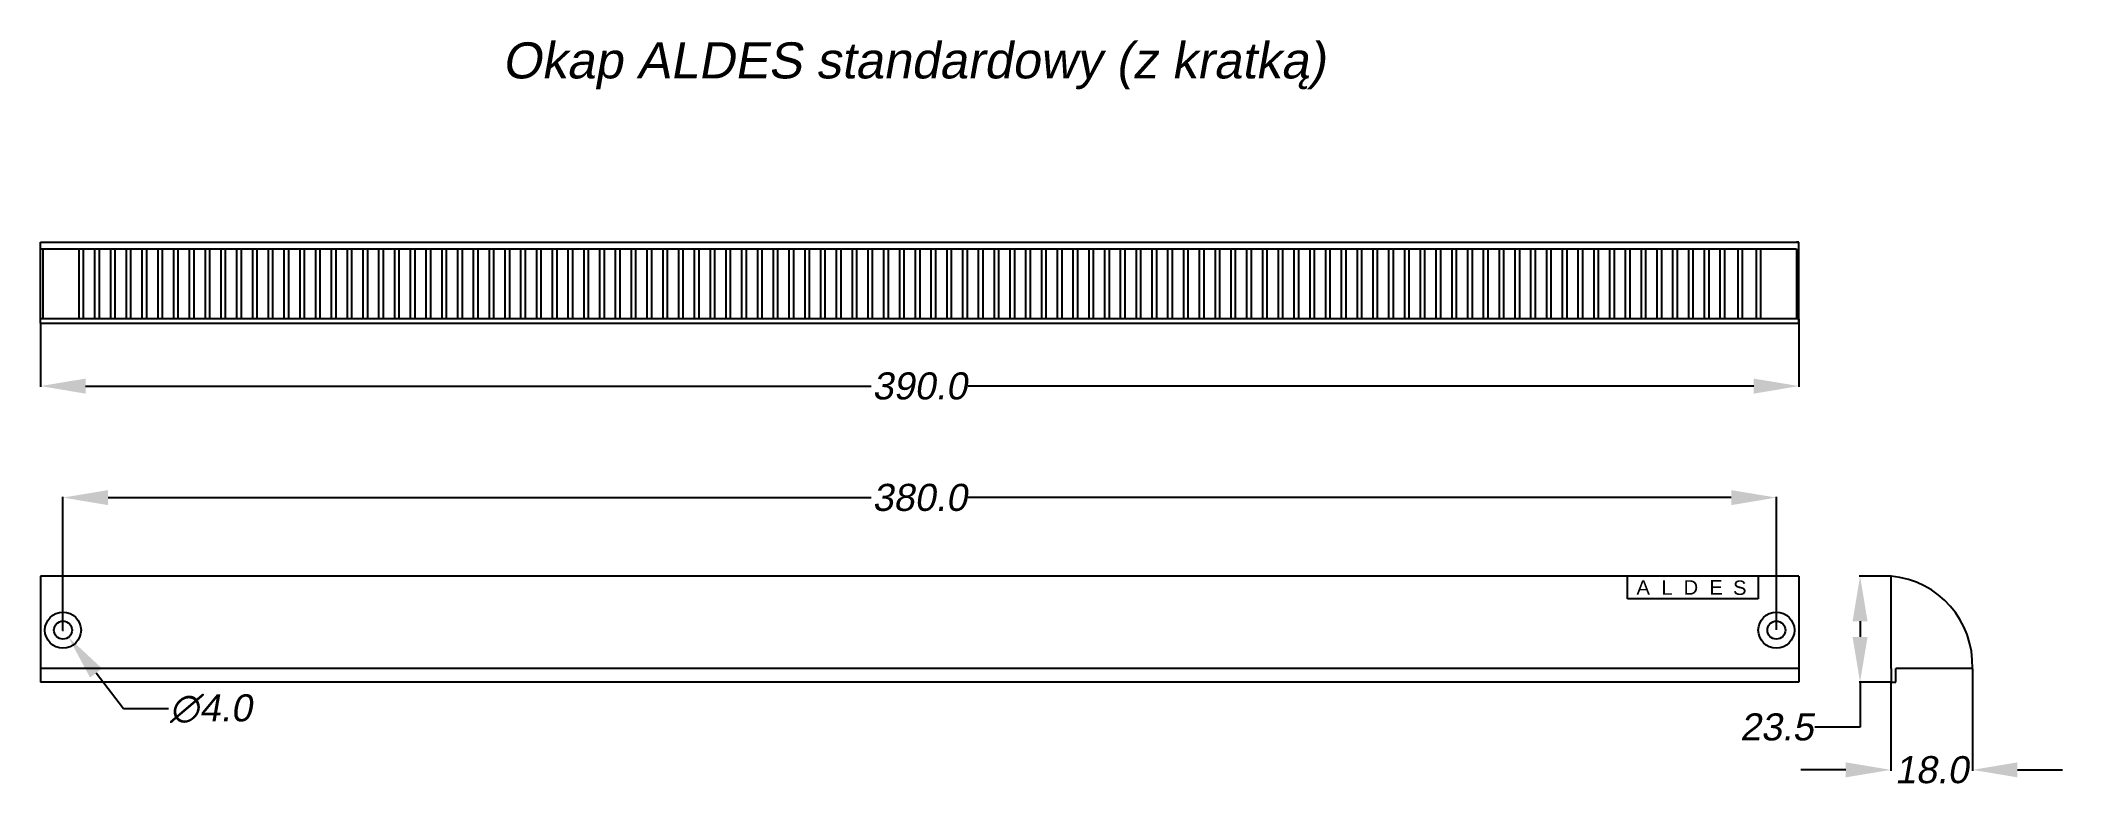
# Model space of a CAD drawing. Extents: x -219 to 229, y 80 to 244.
import ezdxf

# ---------------------------------------------------------------- set-up
doc = ezdxf.new("R2010")
doc.units = 0
doc.layers.get('0').update_dxf_attribs({"linetype": 'CONTINUOUS'})
doc.layers.get('Defpoints').update_dxf_attribs({"linetype": 'CONTINUOUS'})
doc.layers.add('NowaWarstwa1', color=7, linetype='CONTINUOUS')
doc.layers.add('POMOCNA', color=1, linetype='CONTINUOUS')
doc.styles.add('ALDES', font='swissek.ttf')
doc.styles.add('NowyStyl1', font='ARIAL.TTF', dxfattribs={"oblique": 10})
doc.dimstyles.new('PRYWATNY', dxfattribs={"dimtxt": 6, "dimasz": 10, "dimexe": 0.18, "dimexo": 0.08, "dimgap": 0.09, "dimtad": 0, "dimtih": 1, "dimtoh": 1, "dimdec": 1, "dimzin": 0, "dimdsep": 46, "dimtxsty": 'NowyStyl1', "dimcen": 0.09, "dimadec": 65535, "dimazin": 0, "dimtfac": 1, "dimtdec": 1, "dimtofl": 0, "dimtmove": 0, "dimatfit": 3, "dimfxl": 0, "dimtolj": 1, "dimtzin": 0, "dimarcsym": 0})

# ---------------------------------------------------------------- blocks, each defined once
blk = doc.blocks.new('*D8')
at = {"color": 0, "lineweight": -2}
for p, q in [((-218.99, 181.53), (-218.99, 167.5)), ((171.01, 182.53), (171.01, 167.5)), ((-208.99, 167.68), (-34.73, 167.68)), ((161.01, 167.68), (-13.25, 167.68))]:
    blk.add_line(p, q, dxfattribs=at)
at = {"color": 0}
for points in [[(-208.99, 169.34), (-208.99, 166.01), (-218.99, 167.68)], [(161.01, 169.34), (161.01, 166.01), (171.01, 167.68)]]:
    blk.add_solid(points, dxfattribs=at)
at = {"layer": 'Defpoints', "color": 0}
for p in [(-218.99, 181.61), (171.01, 182.61), (171.01, 167.68)]:
    blk.add_point(p, dxfattribs=at)
at = {"color": 0, "insert": (-23.99, 167.68), "char_height": 6, "attachment_point": 5, "style": 'NowyStyl1'}
blk.add_mtext('\\A1;390.0', dxfattribs=at)
blk = doc.blocks.new('*D9')
at = {"color": 0, "lineweight": -2}
for p, q in [((-213.99, 113.62), (-213.99, 143.13)), ((-203.99, 142.95), (-34.73, 142.95)), ((156.01, 142.95), (-13.25, 142.95)), ((166.01, 113.62), (166.01, 143.13))]:
    blk.add_line(p, q, dxfattribs=at)
at = {"color": 0}
for points in [[(-203.99, 144.61), (-203.99, 141.28), (-213.99, 142.95)], [(156.01, 144.61), (156.01, 141.28), (166.01, 142.95)]]:
    blk.add_solid(points, dxfattribs=at)
at = {"layer": 'Defpoints', "color": 0}
for p in [(166.01, 142.95), (-213.99, 113.54), (166.01, 113.54)]:
    blk.add_point(p, dxfattribs=at)
at = {"color": 0, "insert": (-23.99, 142.95), "char_height": 6, "attachment_point": 5, "style": 'NowyStyl1'}
blk.add_mtext('\\A1;380.0', dxfattribs=at)
blk = doc.blocks.new('*D10')
at = {"color": 0, "lineweight": -2}
for p, q in [((-214.08, 113.54), (-213.9, 113.54)), ((-213.99, 113.45), (-213.99, 113.63)), ((-200.57, 96.11), (-206.67, 104.03)), ((-190.57, 96.11), (-200.57, 96.11))]:
    blk.add_line(p, q, dxfattribs=at)
at = {"color": 0}
blk.add_solid([(-205.35, 105.05), (-207.99, 103.02), (-212.77, 111.96)], dxfattribs=at)
at = {"layer": 'Defpoints', "color": 0}
for p in [(-215.21, 115.13), (-212.77, 111.96)]:
    blk.add_point(p, dxfattribs=at)
at = {"color": 0, "insert": (-181.18, 96.11), "char_height": 6, "attachment_point": 5, "style": 'NowyStyl1'}
blk.add_mtext('\\A1;∅4.0', dxfattribs=at)
blk = doc.blocks.new('*D12')
at = {"color": 0, "lineweight": -2}
for p, q in [((191.41, 125.5), (184.4, 125.5)), ((184.58, 115.5), (184.58, 112.04)), ((191.41, 102.04), (184.4, 102.04)), ((184.58, 102.04), (184.58, 92.04)), ((184.58, 92.04), (174.58, 92.04))]:
    blk.add_line(p, q, dxfattribs=at)
at = {"color": 0}
for points in [[(182.91, 115.5), (186.24, 115.5), (184.58, 125.5)], [(182.91, 112.04), (186.24, 112.04), (184.58, 102.04)]]:
    blk.add_solid(points, dxfattribs=at)
at = {"layer": 'Defpoints', "color": 0}
for p in [(191.49, 125.5), (184.58, 102.04), (191.49, 102.04)]:
    blk.add_point(p, dxfattribs=at)
at = {"color": 0, "insert": (166.08, 92.04), "char_height": 6, "attachment_point": 5, "style": 'NowyStyl1'}
blk.add_mtext('\\A1;23.5', dxfattribs=at)

msp = doc.modelspace()

# ---------------------------------------------------------------- linework, layer by layer
for p, q in [((-218.99, 181.61), (-218.99, 199.61)), ((-218.99, 199.61), (171.01, 199.61)), ((-218.99, 198.11), (170.51, 198.11)), ((-218.49, 198.11), (-218.49, 182.61)), ((-210.49, 198.11), (-210.49, 182.61)), ((-209.49, 198.11), (-209.49, 182.61)), ((-206.99, 198.11), (-206.99, 182.61)), ((-205.99, 198.11), (-205.99, 182.61)), ((-203.49, 198.11), (-203.49, 182.61)), ((-202.49, 198.11), (-202.49, 182.61)), ((-199.99, 198.11), (-199.99, 182.61)), ((-198.99, 198.11), (-198.99, 182.61)), ((-196.49, 198.11), (-196.49, 182.61)), ((-195.49, 198.11), (-195.49, 182.61)), ((-192.99, 198.11), (-192.99, 182.61)), ((-191.99, 198.11), (-191.99, 182.61)), ((-189.49, 198.11), (-189.49, 182.61)), ((-188.49, 198.11), (-188.49, 182.61)), ((-185.99, 198.11), (-185.99, 182.61)), ((-184.99, 198.11), (-184.99, 182.61)), ((-182.49, 198.11), (-182.49, 182.61)), ((-181.49, 198.11), (-181.49, 182.61)), ((-178.99, 198.11), (-178.99, 182.61)), ((-177.99, 198.11), (-177.99, 182.61)), ((-175.49, 198.11), (-175.49, 182.61)), ((-174.49, 198.11), (-174.49, 182.61)), ((-171.99, 198.11), (-171.99, 182.61)), ((-170.99, 198.11), (-170.99, 182.61)), ((-168.49, 198.11), (-168.49, 182.61)), ((-167.49, 198.11), (-167.49, 182.61)), ((-164.99, 198.11), (-164.99, 182.61)), ((-163.99, 198.11), (-163.99, 182.61)), ((-161.49, 198.11), (-161.49, 182.61)), ((-160.49, 198.11), (-160.49, 182.61)), ((-157.99, 198.11), (-157.99, 182.61)), ((-156.99, 198.11), (-156.99, 182.61)), ((-154.49, 198.11), (-154.49, 182.61)), ((-153.49, 198.11), (-153.49, 182.61)), ((-150.99, 198.11), (-150.99, 182.61)), ((-149.99, 198.11), (-149.99, 182.61)), ((-147.49, 198.11), (-147.49, 182.61)), ((-146.49, 198.11), (-146.49, 182.61)), ((-143.99, 198.11), (-143.99, 182.61)), ((-142.99, 198.11), (-142.99, 182.61)), ((-140.49, 198.11), (-140.49, 182.61)), ((-139.49, 198.11), (-139.49, 182.61)), ((-136.99, 198.11), (-136.99, 182.61)), ((-135.99, 198.11), (-135.99, 182.61)), ((-133.49, 198.11), (-133.49, 182.61)), ((-132.49, 198.11), (-132.49, 182.61)), ((-129.99, 198.11), (-129.99, 182.61)), ((-128.99, 198.11), (-128.99, 182.61)), ((-126.49, 198.11), (-126.49, 182.61)), ((-125.49, 198.11), (-125.49, 182.61)), ((-122.99, 198.11), (-122.99, 182.61)), ((-121.99, 198.11), (-121.99, 182.61)), ((-119.49, 198.11), (-119.49, 182.61)), ((-118.49, 198.11), (-118.49, 182.61)), ((-115.99, 198.11), (-115.99, 182.61)), ((-114.99, 198.11), (-114.99, 182.61)), ((-112.49, 198.11), (-112.49, 182.61)), ((-111.49, 198.11), (-111.49, 182.61)), ((-108.99, 198.11), (-108.99, 182.61)), ((-107.99, 198.11), (-107.99, 182.61)), ((-105.49, 198.11), (-105.49, 182.61)), ((-104.49, 198.11), (-104.49, 182.61)), ((-101.99, 198.11), (-101.99, 182.61)), ((-100.99, 198.11), (-100.99, 182.61)), ((-98.49, 198.11), (-98.49, 182.61)), ((-97.49, 198.11), (-97.49, 182.61)), ((-94.99, 198.11), (-94.99, 182.61)), ((-93.99, 198.11), (-93.99, 182.61)), ((-91.49, 198.11), (-91.49, 182.61)), ((-90.49, 198.11), (-90.49, 182.61)), ((-87.99, 198.11), (-87.99, 182.61)), ((-86.99, 198.11), (-86.99, 182.61)), ((-84.49, 198.11), (-84.49, 182.61)), ((-83.49, 198.11), (-83.49, 182.61)), ((-80.99, 198.11), (-80.99, 182.61)), ((-79.99, 198.11), (-79.99, 182.61)), ((-77.49, 198.11), (-77.49, 182.61)), ((-76.49, 198.11), (-76.49, 182.61)), ((-73.99, 198.11), (-73.99, 182.61)), ((-72.99, 198.11), (-72.99, 182.61)), ((-70.49, 198.11), (-70.49, 182.61)), ((-69.49, 198.11), (-69.49, 182.61)), ((-66.99, 198.11), (-66.99, 182.61)), ((-65.99, 198.11), (-65.99, 182.61)), ((-63.49, 198.11), (-63.49, 182.61)), ((-62.49, 198.11), (-62.49, 182.61)), ((-59.99, 198.11), (-59.99, 182.61)), ((-58.99, 198.11), (-58.99, 182.61)), ((-56.49, 198.11), (-56.49, 182.61)), ((-55.49, 198.11), (-55.49, 182.61)), ((-52.99, 198.11), (-52.99, 182.61)), ((-51.99, 198.11), (-51.99, 182.61)), ((-49.49, 198.11), (-49.49, 182.61)), ((-48.49, 198.11), (-48.49, 182.61)), ((-45.99, 198.11), (-45.99, 182.61)), ((-44.99, 198.11), (-44.99, 182.61)), ((-42.49, 198.11), (-42.49, 182.61)), ((-41.49, 198.11), (-41.49, 182.61)), ((-38.99, 198.11), (-38.99, 182.61)), ((-37.99, 198.11), (-37.99, 182.61)), ((-35.49, 198.11), (-35.49, 182.61)), ((-34.49, 198.11), (-34.49, 182.61)), ((-31.99, 198.11), (-31.99, 182.61)), ((-30.99, 198.11), (-30.99, 182.61)), ((-28.49, 198.11), (-28.49, 182.61)), ((-27.49, 198.11), (-27.49, 182.61)), ((-24.99, 198.11), (-24.99, 182.61)), ((-23.99, 198.11), (-23.99, 182.61)), ((-21.49, 198.11), (-21.49, 182.61)), ((-20.49, 198.11), (-20.49, 182.61)), ((-17.99, 198.11), (-17.99, 182.61)), ((-16.99, 198.11), (-16.99, 182.61)), ((-14.49, 198.11), (-14.49, 182.61)), ((-13.49, 198.11), (-13.49, 182.61)), ((-10.99, 198.11), (-10.99, 182.61)), ((-9.99, 198.11), (-9.99, 182.61)), ((-7.49, 198.11), (-7.49, 182.61)), ((-6.49, 198.11), (-6.49, 182.61)), ((-3.99, 198.11), (-3.99, 182.61)), ((-2.99, 198.11), (-2.99, 182.61)), ((-0.49, 198.11), (-0.49, 182.61)), ((0.51, 198.11), (0.51, 182.61)), ((3.01, 198.11), (3.01, 182.61)), ((4.01, 198.11), (4.01, 182.61)), ((6.51, 198.11), (6.51, 182.61)), ((7.51, 198.11), (7.51, 182.61)), ((10.01, 198.11), (10.01, 182.61)), ((11.01, 198.11), (11.01, 182.61)), ((13.51, 198.11), (13.51, 182.61)), ((14.51, 198.11), (14.51, 182.61)), ((17.01, 198.11), (17.01, 182.61)), ((18.01, 198.11), (18.01, 182.61)), ((20.51, 198.11), (20.51, 182.61)), ((21.51, 198.11), (21.51, 182.61)), ((24.01, 198.11), (24.01, 182.61)), ((25.01, 198.11), (25.01, 182.61)), ((27.51, 198.11), (27.51, 182.61)), ((28.51, 198.11), (28.51, 182.61)), ((31.01, 198.11), (31.01, 182.61)), ((32.01, 198.11), (32.01, 182.61)), ((34.51, 198.11), (34.51, 182.61)), ((35.51, 198.11), (35.51, 182.61)), ((38.01, 198.11), (38.01, 182.61)), ((39.01, 198.11), (39.01, 182.61)), ((41.51, 198.11), (41.51, 182.61)), ((42.51, 198.11), (42.51, 182.61)), ((45.01, 198.11), (45.01, 182.61)), ((46.01, 198.11), (46.01, 182.61)), ((48.51, 198.11), (48.51, 182.61)), ((49.51, 198.11), (49.51, 182.61)), ((52.01, 198.11), (52.01, 182.61)), ((53.01, 198.11), (53.01, 182.61)), ((55.51, 198.11), (55.51, 182.61)), ((56.51, 198.11), (56.51, 182.61)), ((59.01, 198.11), (59.01, 182.61)), ((60.01, 198.11), (60.01, 182.61)), ((62.51, 198.11), (62.51, 182.61)), ((63.51, 198.11), (63.51, 182.61)), ((66.01, 198.11), (66.01, 182.61)), ((67.01, 198.11), (67.01, 182.61)), ((69.51, 198.11), (69.51, 182.61)), ((70.51, 198.11), (70.51, 182.61)), ((73.01, 198.11), (73.01, 182.61)), ((74.01, 198.11), (74.01, 182.61)), ((76.51, 198.11), (76.51, 182.61)), ((77.51, 198.11), (77.51, 182.61)), ((80.01, 198.11), (80.01, 182.61)), ((81.01, 198.11), (81.01, 182.61)), ((83.51, 198.11), (83.51, 182.61)), ((84.51, 198.11), (84.51, 182.61)), ((87.01, 198.11), (87.01, 182.61)), ((88.01, 198.11), (88.01, 182.61)), ((90.51, 198.11), (90.51, 182.61)), ((91.51, 198.11), (91.51, 182.61)), ((94.01, 198.11), (94.01, 182.61)), ((95.01, 198.11), (95.01, 182.61)), ((97.51, 198.11), (97.51, 182.61)), ((98.51, 198.11), (98.51, 182.61)), ((101.01, 198.11), (101.01, 182.61)), ((102.01, 198.11), (102.01, 182.61)), ((104.51, 198.11), (104.51, 182.61)), ((105.51, 198.11), (105.51, 182.61)), ((108.01, 198.11), (108.01, 182.61)), ((109.01, 198.11), (109.01, 182.61)), ((111.51, 198.11), (111.51, 182.61)), ((112.51, 198.11), (112.51, 182.61)), ((115.01, 198.11), (115.01, 182.61)), ((116.01, 198.11), (116.01, 182.61)), ((118.51, 198.11), (118.51, 182.61)), ((119.51, 198.11), (119.51, 182.61)), ((122.01, 198.11), (122.01, 182.61)), ((123.01, 198.11), (123.01, 182.61)), ((125.51, 198.11), (125.51, 182.61)), ((126.51, 198.11), (126.51, 182.61)), ((129.01, 198.11), (129.01, 182.61)), ((130.01, 198.11), (130.01, 182.61)), ((132.51, 198.11), (132.51, 182.61)), ((133.51, 198.11), (133.51, 182.61)), ((136.01, 198.11), (136.01, 182.61)), ((137.01, 198.11), (137.01, 182.61)), ((139.51, 198.11), (139.51, 182.61)), ((140.51, 198.11), (140.51, 182.61)), ((143.01, 198.11), (143.01, 182.61)), ((144.01, 198.11), (144.01, 182.61)), ((146.51, 198.11), (146.51, 182.61)), ((147.51, 198.11), (147.51, 182.61)), ((150.01, 198.11), (150.01, 182.61)), ((151.01, 198.11), (151.01, 182.61)), ((153.51, 198.11), (153.51, 182.61)), ((154.51, 198.11), (154.51, 182.61)), ((171.01, 199.61), (170.51, 199.61)), ((170.51, 198.11), (170.51, 182.61)), ((171.01, 181.61), (171.01, 199.61)), ((171.01, 182.61), (-218.99, 182.61)), ((-218.99, 181.61), (171.01, 181.61)), ((171.01, 125.5), (-218.99, 125.5)), ((-218.99, 125.5), (-218.99, 102.04)), ((133.01, 120.5), (133.01, 125.5)), ((162.01, 125.5), (162.01, 120.5)), ((162.01, 125.5), (162.01, 120.5)), ((171.01, 125.5), (171.01, 102.04)), ((162.01, 120.5), (133.01, 120.5)), ((171.01, 105.04), (-218.99, 105.04)), ((171.01, 102.04), (-218.99, 102.04))]:
    msp.add_line(p, q)
at = {"color": 7}
for p, q in [((157.46, 198.11), (157.46, 182.61)), ((158.46, 198.11), (158.46, 182.61)), ((161.51, 198.11), (161.51, 182.61)), ((162.51, 198.11), (162.51, 182.61))]:
    msp.add_line(p, q, dxfattribs=at)
at = {"color": 5}
for p, q in [((209.49, 104.96), (209.49, 82.37)), ((191.41, 101.96), (191.41, 82.37)), ((181.41, 82.55), (171.41, 82.55)), ((219.49, 82.55), (229.49, 82.55))]:
    msp.add_line(p, q, dxfattribs=at)
for centre, radius in [((-213.99, 113.54), 4), ((166.01, 113.54), 4), ((-213.99, 113.54), 2), ((166.01, 113.54), 2)]:
    msp.add_circle(centre, radius)
for points in [[(181.41, 84.22), (181.41, 80.89), (191.41, 82.55)], [(219.49, 84.22), (219.49, 80.89), (209.49, 82.55)]]:
    msp.add_solid(points, dxfattribs=at)
at = {"layer": 'POMOCNA', "color": 7}
for p, q in [((191.49, 105.04), (191.49, 125.5)), ((191.49, 105.04), (191.49, 102.04)), ((192.49, 102.04), (192.49, 105.04)), ((209.49, 105.04), (192.49, 105.04)), ((191.49, 102.04), (192.49, 102.04))]:
    msp.add_line(p, q, dxfattribs=at)
msp.add_arc((189.72, 105.8), 19.78, 357.788, 84.8891, dxfattribs=at)

# ---------------------------------------------------------------- texts
at = {"style": 'NowyStyl1', "oblique": 10}
msp.add_text('Okap ALDES standardowy (z kratką) ', height=8, dxfattribs=at).set_placement((-116.62, 235.93))
at = {"color": 255, "style": 'ALDES'}
for s, p in [('A', (134.99, 121.42)), ('L', (140.54, 121.39)), ('E', (151.14, 121.45)), ('S', (156.41, 121.36))]:
    msp.add_text(s, height=3.2, dxfattribs=at).set_placement(p)
at = {"color": 5, "insert": (200.45, 82.55), "char_height": 6, "attachment_point": 5, "style": 'NowyStyl1'}
msp.add_mtext('18.{\\fArial|b0|i0|c238|p34;0}', dxfattribs=at)
at = {"layer": 'NowaWarstwa1', "color": 255, "style": 'ALDES'}
msp.add_text('D', height=3.2, dxfattribs=at).set_placement((145.44, 121.42))

# ---------------------------------------------------------------- dimensions: what is measured, and where the dimension line sits
at = {"color": 5}
for base, p1, p2, picture, middle in [((171.01, 167.68), (-218.99, 181.61), (171.01, 182.61), '*D8', (-23.99, 167.68)), ((166.01, 142.95), (-213.99, 113.54), (166.01, 113.54), '*D9', (-23.99, 142.95))]:
    dim = msp.add_linear_dim(base=base, p1=p1, p2=p2, dimstyle='PRYWATNY', override={"dimadec": 0}, dxfattribs=at)
    dim.commit()
    dim.dimension.update_dxf_attribs({"geometry": picture, "text_midpoint": middle})
dim = msp.add_linear_dim(base=(184.58, 102.04), p1=(191.49, 125.5), p2=(191.49, 102.04), angle=90, dimstyle='PRYWATNY', override={"dimadec": 0}, dxfattribs=at)
dim.commit()
dim.dimension.update_dxf_attribs({"geometry": '*D12', "text_midpoint": (166.08, 92.04)})
dim = msp.add_diameter_dim_2p(p1=(-215.21, 115.13), p2=(-212.77, 111.96), dimstyle='PRYWATNY', override={"dimadec": 0}, dxfattribs=at)
dim.commit()
dim.dimension.update_dxf_attribs({"geometry": '*D10', "text_midpoint": (-181.18, 96.11)})

doc.saveas('drawing.dxf')
